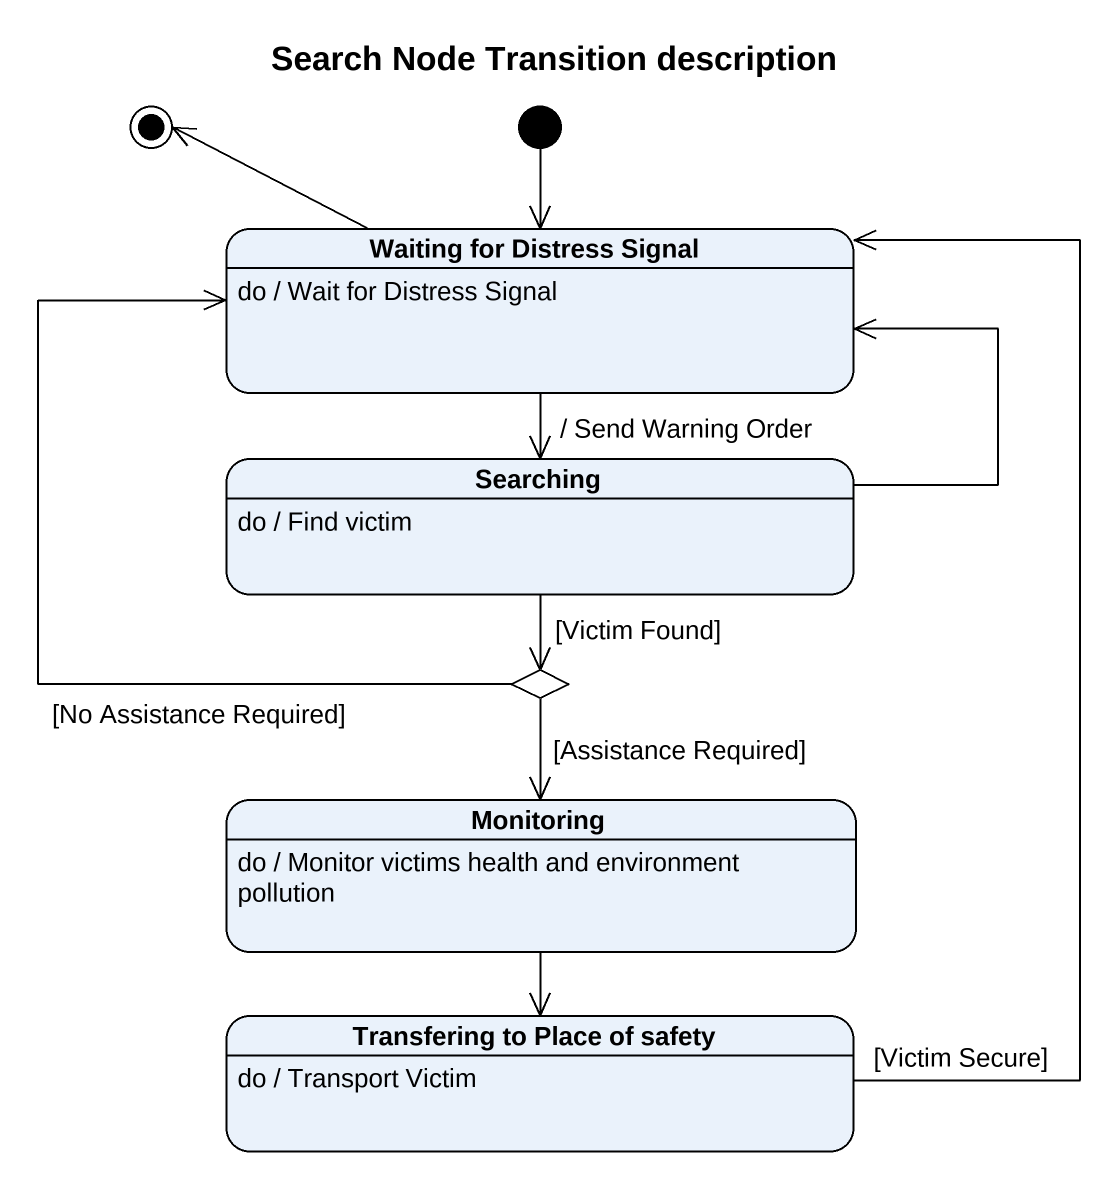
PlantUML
@startuml
title Search Node Transition description
hide empty description
state "Waiting for Distress Signal" as Waiting_for_Distress_Signal
Waiting_for_Distress_Signal : do / Wait for Distress Signal
state Searching
Searching : do / Find victim
state choice1 <<choice>>
state Monitoring
Monitoring : do / Monitor victims health and environment pollution
state "Transfering to Place of safety" as Transfering_to_Place_of
Transfering_to_Place_of : do / Transport Victim
[*] --> Waiting_for_Distress_Signal
Waiting_for_Distress_Signal --> Searching : / Send Warning Order
Searching -up-> Waiting_for_Distress_Signal
Searching --> choice1 : [Victim Found]
choice1 -up-> Waiting_for_Distress_Signal : [No Assistance Required]
choice1 --> Monitoring : [Assistance Required]
Monitoring --> Transfering_to_Place_of
Transfering_to_Place_of -up-> Waiting_for_Distress_Signal : [Victim Secure]
Waiting_for_Distress_Signal -left-> [*]
@enduml
